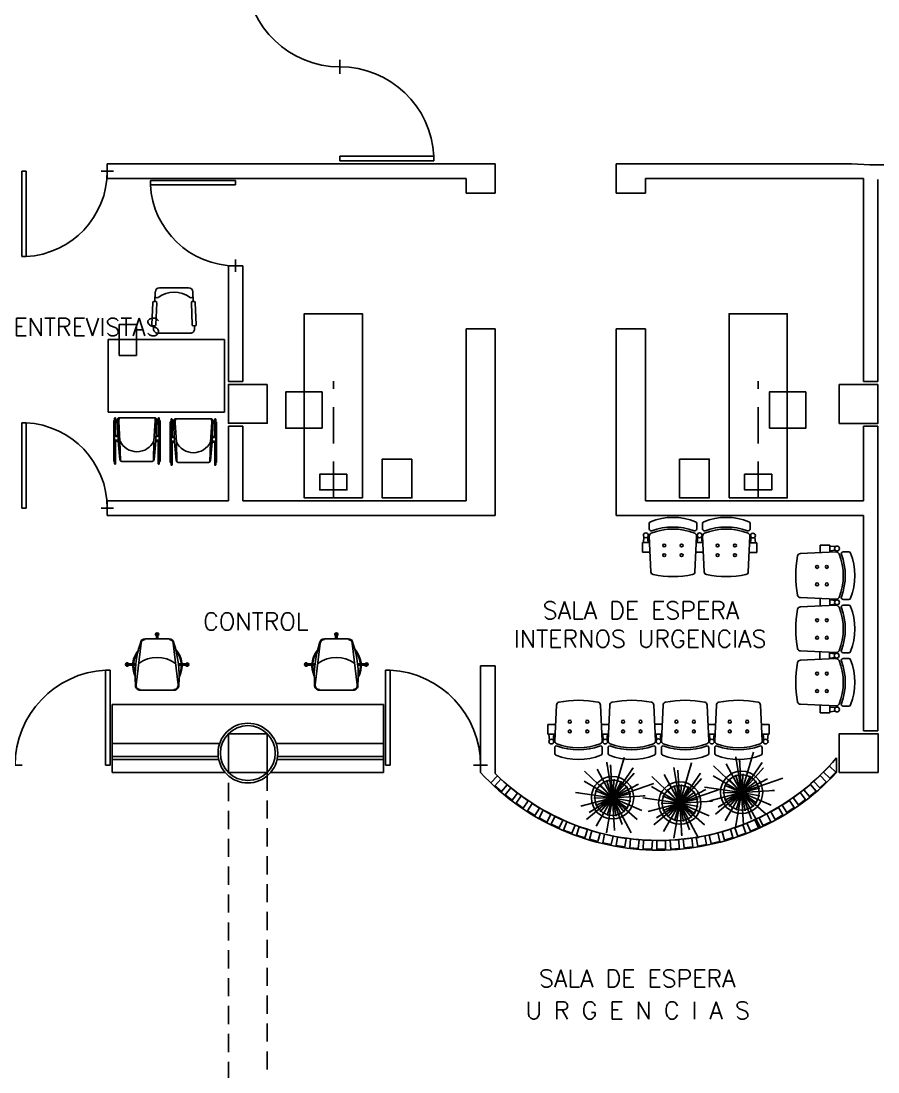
# Model space of a CAD drawing. Extents: x -358 to -207, y -206 to -105.
# Drawn here: x -237.95 to -229.11, y -155.32 to -144.48 of the extents above; entities that cross this region are included whole.
import ezdxf
from ezdxf.enums import TextEntityAlignment as Align

# ---------------------------------------------------------------- set-up
doc = ezdxf.new("R2010")
doc.units = 0
doc.header["$LTSCALE"] = 1.5
doc.header["$MEASUREMENT"] = 0
doc.linetypes.add('HIDDEN', pattern=[0.375, 0.25, -0.125])
doc.linetypes.add('HIDDEN2', pattern=[0.1875, 0.125, -0.0625])
doc.layers.get('0').update_dxf_attribs({"linetype": 'CONTINUOUS'})
for name, color, linetype in [('8CMOB01', 8, 'CONTINUOUS'), ('9CCOLUMNA', 5, 'CONTINUOUS'), ('AMBI', 8, 'CONTINUOUS'), ('AREAS', 253, 'CONTINUOUS'), ('CCPTAS', 6, 'CONTINUOUS'), ('ESTRUCTURA', 5, 'CONTINUOUS'), ('MUEBLE', 8, 'CONTINUOUS'), ('MUROS', 3, 'CONTINUOUS'), ('PROY', 7, 'HIDDEN2'), ('PROYECCION', 4, 'HIDDEN'), ('RCMURO01', 3, 'CONTINUOUS'), ('TEXTO', 2, 'CONTINUOUS'), ('ZCTEXT01', 2, 'CONTINUOUS')]:
    doc.layers.add(name, color=color, linetype=linetype)
doc.styles.add('REG-80', font='ROMANS.shx', dxfattribs={"height": 0.27})

# ---------------------------------------------------------------- blocks, each defined once
blk = doc.blocks.new('PTA-2A')
for p, q in [((-0.5, 0), (-0.5, 0.5)), ((-0.475, 0.5), (-0.5, 0.5)), ((-0.475, 0), (-0.475, 0.5)), ((-0.475, 0), (-0.5, 0)), ((0.0367, 0), (-0.0367, 0)), ((-0.0367, 0), (0.0367, 0)), ((0.475, 0), (0.475, -0.5)), ((0.475, 0), (0.5, 0)), ((0.5, 0), (0.5, -0.5)), ((0.475, -0.5), (0.5, -0.5))]:
    blk.add_line(p, q)
for centre, start, end in [((-0.5012, -0.0005), 0.0552, 87.0072), ((0.5012, 0.0005), 180.0552, 267.0072)]:
    blk.add_arc(centre, 0.5012, start, end)
blk = doc.blocks.new('PTA-D')
for p, q in [((0.95, 0), (0.95, 1)), ((0.95, 1), (1, 1)), ((1, 0), (1, 1)), ((-0.073, 0), (0.073, 0)), ((0.95, 0), (1, 0))]:
    blk.add_line(p, q)
blk.add_arc((1.002, -0.001), 1.002, 92.9928, 179.9448)
blk = doc.blocks.new('MODULO3')
at = {"layer": 'MUEBLE'}
for points in [[(0.6, 0), (0, 0), (0, -1.9), (0.6, -1.9)], [(0.44, -0.244), (0.16, -0.244), (0.16, -0.082), (0.44, -0.082)], [(0.184, -0.719), (-0.191, -0.719), (-0.191, -1.094), (0.184, -1.094)]]:
    blk.add_lwpolyline(points, close=True, dxfattribs=at)
blk.add_lwpolyline([(1.11, -0.4), (0.804, -0.4), (0.804, 0), (1.11, 0), (1.11, -0.4)], dxfattribs=at)
at = {"layer": 'PROYECCION'}
blk.add_line((0.3, 0), (0.3, -1.205), dxfattribs=at)
blk = doc.blocks.new('PLANTA')
at = {"color": 2}
for p, q in [((-0.0175, 0.1912), (-0.0156, 0.1705)), ((0.0491, 0.1796), (0.0456, 0.167)), ((-0.1704, 0.1274), (-0.156, 0.1167)), ((-0.0938, 0.1609), (-0.0872, 0.1496)), ((-0.0351, 0.1529), (-0.0314, 0.1368)), ((0.1155, 0.1647), (0.1015, 0.1448)), ((0.1394, 0.1235), (0.1296, 0.1148)), ((0.1469, 0.0685), (0.132, 0.0616)), ((0.216, 0.0653), (0.1954, 0.059)), ((-0.2182, 0.0063), (-0.2054, 0.0059)), ((-0.18, 0.0475), (-0.1674, 0.0442)), ((-0.1772, -0.0529), (-0.1616, -0.0482)), ((0.1859, -0.0113), (0.1728, -0.0105)), ((-0.1655, -0.1186), (-0.1495, -0.1071)), ((-0.1394, -0.1235), (-0.1296, -0.1148)), ((0.1698, -0.0665), (0.1549, -0.0607)), ((-0.0113, -0.1859), (-0.0105, -0.1728)), ((0.0495, -0.1593), (0.0448, -0.1442)), ((0.1235, -0.1394), (0.1148, -0.1296)), ((-0.1133, -0.2078), (-0.1048, -0.1922)), ((-0.0378, -0.203), (-0.0354, -0.1904)), ((0.1091, -0.2226), (0.1007, -0.2055))]:
    blk.add_line(p, q, dxfattribs=at)
at = {"color": 8}
for q in [(-0.0175, 0.1912), (0.0491, 0.1796), (-0.1704, 0.1274), (-0.0938, 0.1609), (-0.0351, 0.1529), (0.1155, 0.1647), (0.1394, 0.1235), (-0.0737, 0.0764), (-0.0363, 0.0998), (0.0075, 0.1059), (0.0499, 0.0937), (0.1469, 0.0685), (0.216, 0.0653), (-0.2182, 0.0063), (-0.18, 0.0475), (-0.1772, -0.0529), (-0.1655, -0.1186), (-0.1394, -0.1235), (-0.1133, -0.2078), (-0.1061, -0.0037), (-0.0984, 0.0398), (-0.0955, -0.0465), (-0.0683, -0.0813), (-0.0378, -0.203), (-0.0293, -0.1021), (0.0886, 0.0586), (0.1058, 0.0096), (0.1091, -0.2226), (0.1698, -0.0665), (0.0147, -0.1052), (0.0562, -0.0901), (0.088, -0.0594), (0.1046, -0.0185), (0.1235, -0.1394), (0.1859, -0.0113), (0.0495, -0.1593), (-0.0113, -0.1859)]:
    blk.add_line((0, 0), q, dxfattribs=at)
at = {"color": 7}
blk.add_circle((0, 0), 0.12, dxfattribs=at)
at = {"color": 8}
blk.add_circle((0, 0), 0.1, dxfattribs=at)
blk = doc.blocks.new('S4-PROTO')
for p, q in [((-2.264, 0.159), (-2.27, 0.1)), ((-2.226, 0.159), (-2.22, 0.1)), ((-1.709, 0.159), (-1.715, 0.1)), ((-1.671, 0.159), (-1.665, 0.1)), ((-1.159, 0.155), (-1.165, 0.097)), ((-1.121, 0.155), (-1.115, 0.097)), ((-0.609, 0.159), (-0.615, 0.1)), ((-0.571, 0.159), (-0.565, 0.1)), ((-0.054, 0.159), (-0.06, 0.1)), ((-0.016, 0.159), (-0.01, 0.1)), ((-2.28, 0.1), (-2.206, 0.1)), ((-2.28, 0.1), (-2.28, 0)), ((-2.28, 0), (-2.201, 0)), ((-1.729, 0), (-1.651, 0)), ((-1.724, 0.1), (-1.656, 0.1)), ((-1.174, 0.097), (-1.106, 0.097)), ((-0.629, 0), (-0.551, 0)), ((-0.624, 0.1), (-0.556, 0.1)), ((0, 0), (-0.079, 0)), ((0, 0.1), (-0.074, 0.1)), ((0, 0.1), (0, 0)), ((-1.179, -0.003), (-1.101, -0.003))]:
    blk.add_line(p, q)
for points in [[(-1.72, 0.272), (-1.72, 0.239, -0.522832), (-1.747, 0.221, 0.18), (-2.183, 0.221, -0.522832), (-2.21, 0.239), (-2.21, 0.297, -0.306573), (-2.197, 0.315, -0.192782), (-1.733, 0.315, -0.306573), (-1.72, 0.297), (-1.72, 0.254)], [(-1.17, 0.272), (-1.17, 0.239, -0.522832), (-1.197, 0.221, 0.18), (-1.633, 0.221, -0.522832), (-1.66, 0.239), (-1.66, 0.297, -0.306573), (-1.647, 0.315, -0.192782), (-1.183, 0.315, -0.306573), (-1.17, 0.297), (-1.17, 0.254)], [(-0.62, 0.272), (-0.62, 0.239, -0.522832), (-0.647, 0.221, 0.18), (-1.083, 0.221, -0.522832), (-1.11, 0.239), (-1.11, 0.297, -0.306573), (-1.097, 0.315, -0.192782), (-0.633, 0.315, -0.306573), (-0.62, 0.297), (-0.62, 0.254)], [(-0.07, 0.272), (-0.07, 0.239, -0.522832), (-0.097, 0.221, 0.18), (-0.533, 0.221, -0.522832), (-0.56, 0.239), (-0.56, 0.297, -0.306573), (-0.547, 0.315, -0.192782), (-0.083, 0.315, -0.306573), (-0.07, 0.297), (-0.07, 0.254)]]:
    blk.add_lwpolyline(points, format="xyb")
for points in [[(-2.192, -0.202, 0.346546), (-2.168, -0.231, 0.095695), (-1.762, -0.231, 0.346546), (-1.738, -0.202), (-1.721, 0.167, 0.318973), (-1.74, 0.197, 0.193005), (-2.19, 0.197, 0.318973), (-2.209, 0.167)], [(-1.642, -0.202, 0.346546), (-1.618, -0.231, 0.095695), (-1.212, -0.231, 0.346546), (-1.188, -0.202), (-1.171, 0.167, 0.318973), (-1.19, 0.197, 0.193005), (-1.64, 0.197, 0.318973), (-1.659, 0.167)], [(-1.092, -0.202, 0.346546), (-1.068, -0.231, 0.095695), (-0.662, -0.231, 0.346546), (-0.638, -0.202), (-0.621, 0.167, 0.318973), (-0.64, 0.197, 0.193005), (-1.09, 0.197, 0.318973), (-1.109, 0.167)], [(-0.542, -0.202, 0.346546), (-0.518, -0.231, 0.095695), (-0.112, -0.231, 0.346546), (-0.088, -0.202), (-0.071, 0.167, 0.318973), (-0.09, 0.197, 0.193005), (-0.54, 0.197, 0.318973), (-0.559, 0.167)]]:
    blk.add_lwpolyline(points, format="xyb", close=True)
for centre, radius in [((-2.245, 0.175), 0.025), ((-1.69, 0.175), 0.025), ((-1.14, 0.172), 0.025), ((-0.59, 0.175), 0.025), ((-0.035, 0.175), 0.025), ((-2.055, 0.07), 0.015), ((-1.875, 0.07), 0.015), ((-1.505, 0.07), 0.015), ((-1.325, 0.07), 0.015), ((-0.955, 0.07), 0.015), ((-0.775, 0.07), 0.015), ((-0.405, 0.07), 0.015), ((-0.225, 0.07), 0.015), ((-2.055, -0.03), 0.015), ((-1.875, -0.03), 0.015), ((-1.505, -0.03), 0.015), ((-1.325, -0.03), 0.015), ((-0.955, -0.03), 0.015), ((-0.775, -0.03), 0.015), ((-0.405, -0.03), 0.015), ((-0.225, -0.03), 0.015)]:
    blk.add_circle(centre, radius)
blk = doc.blocks.new('S3-PROTO')
for p, q in [((-0.865, 0.35), (-0.791, 0.35)), ((-0.865, 0.35), (-0.865, 0.25)), ((-0.849, 0.409), (-0.855, 0.35)), ((-0.811, 0.409), (-0.805, 0.35)), ((-0.309, 0.35), (-0.241, 0.35)), ((-0.294, 0.409), (-0.3, 0.35)), ((-0.256, 0.409), (-0.25, 0.35)), ((0.241, 0.347), (0.309, 0.347)), ((0.256, 0.405), (0.25, 0.347)), ((0.294, 0.405), (0.3, 0.347)), ((0.865, 0.35), (0.791, 0.35)), ((0.811, 0.409), (0.805, 0.35)), ((0.849, 0.409), (0.855, 0.35)), ((0.865, 0.35), (0.865, 0.25)), ((-0.865, 0.25), (-0.786, 0.25)), ((-0.314, 0.25), (-0.236, 0.25)), ((0.236, 0.247), (0.314, 0.247)), ((0.865, 0.25), (0.786, 0.25))]:
    blk.add_line(p, q)
for points in [[(-0.305, 0.522), (-0.305, 0.489, -0.522832), (-0.332, 0.471, 0.18), (-0.768, 0.471, -0.522832), (-0.795, 0.489), (-0.795, 0.547, -0.306573), (-0.782, 0.565, -0.192782), (-0.318, 0.565, -0.306573), (-0.305, 0.547), (-0.305, 0.504)], [(0.245, 0.522), (0.245, 0.489, -0.522832), (0.218, 0.471, 0.18), (-0.218, 0.471, -0.522832), (-0.245, 0.489), (-0.245, 0.547, -0.306573), (-0.232, 0.565, -0.192782), (0.232, 0.565, -0.306573), (0.245, 0.547), (0.245, 0.504)], [(0.795, 0.522), (0.795, 0.489, -0.522832), (0.768, 0.471, 0.18), (0.332, 0.471, -0.522832), (0.305, 0.489), (0.305, 0.547, -0.306573), (0.318, 0.565, -0.192782), (0.782, 0.565, -0.306573), (0.795, 0.547), (0.795, 0.504)]]:
    blk.add_lwpolyline(points, format="xyb")
for points in [[(-0.777, 0.048, 0.346546), (-0.753, 0.019, 0.095695), (-0.347, 0.019, 0.346546), (-0.323, 0.048), (-0.306, 0.417, 0.318973), (-0.325, 0.447, 0.193005), (-0.775, 0.447, 0.318973), (-0.794, 0.417)], [(-0.227, 0.048, 0.346546), (-0.203, 0.019, 0.095695), (0.203, 0.019, 0.346546), (0.227, 0.048), (0.244, 0.417, 0.318973), (0.225, 0.447, 0.193005), (-0.225, 0.447, 0.318973), (-0.244, 0.417)], [(0.323, 0.048, 0.346546), (0.347, 0.019, 0.095695), (0.753, 0.019, 0.346546), (0.777, 0.048), (0.794, 0.417, 0.318973), (0.775, 0.447, 0.193005), (0.325, 0.447, 0.318973), (0.306, 0.417)]]:
    blk.add_lwpolyline(points, format="xyb", close=True)
for centre, radius in [((-0.83, 0.425), 0.025), ((-0.275, 0.425), 0.025), ((0.275, 0.422), 0.025), ((0.83, 0.425), 0.025), ((-0.64, 0.32), 0.015), ((-0.46, 0.32), 0.015), ((-0.09, 0.32), 0.015), ((0.09, 0.32), 0.015), ((0.46, 0.32), 0.015), ((0.64, 0.32), 0.015), ((-0.64, 0.22), 0.015), ((-0.46, 0.22), 0.015), ((-0.09, 0.22), 0.015), ((0.09, 0.22), 0.015), ((0.46, 0.22), 0.015), ((0.64, 0.22), 0.015)]:
    blk.add_circle(centre, radius)

msp = doc.modelspace()

# ---------------------------------------------------------------- linework, layer by layer
at = {"layer": '8CMOB01', "color": 8}
for p, q in [((-236.522, -147.233), (-236.221, -147.233)), ((-236.565, -147.273), (-236.569, -147.375)), ((-236.178, -147.273), (-236.174, -147.375)), ((-236.59, -147.384), (-236.6, -147.614)), ((-236.579, -147.374), (-236.559, -147.375)), ((-236.55, -147.386), (-236.56, -147.615)), ((-236.193, -147.386), (-236.183, -147.615)), ((-236.164, -147.374), (-236.184, -147.375)), ((-236.153, -147.384), (-236.143, -147.614)), ((-236.939, -147.61), (-236.759, -147.61)), ((-236.939, -147.93), (-236.939, -147.61)), ((-236.759, -147.61), (-236.759, -147.93)), ((-236.591, -147.624), (-236.571, -147.625)), ((-236.581, -147.625), (-236.582, -147.656)), ((-236.152, -147.624), (-236.172, -147.625)), ((-236.162, -147.625), (-236.161, -147.656)), ((-235.851, -147.765), (-237.051, -147.765)), ((-237.051, -147.765), (-237.051, -148.515)), ((-236.54, -147.7), (-236.203, -147.7)), ((-235.851, -148.515), (-235.851, -147.765)), ((-236.759, -147.93), (-236.939, -147.93)), ((-237.051, -148.515), (-235.851, -148.515)), ((-236.994, -148.602), (-236.984, -148.602)), ((-236.994, -148.602), (-236.984, -148.602)), ((-236.994, -148.602), (-236.984, -148.602)), ((-236.994, -148.602), (-236.984, -148.602)), ((-236.994, -148.602), (-236.984, -148.602)), ((-236.994, -148.602), (-236.994, -149.022)), ((-236.994, -149.022), (-236.994, -148.602)), ((-236.984, -148.584), (-236.984, -148.577)), ((-236.984, -148.602), (-236.984, -148.583)), ((-236.984, -148.584), (-236.984, -148.583)), ((-236.984, -148.745), (-236.984, -148.584)), ((-236.984, -148.602), (-236.984, -148.632)), ((-236.974, -148.584), (-236.974, -148.577)), ((-236.974, -148.583), (-236.974, -148.745)), ((-236.974, -148.745), (-236.974, -148.583)), ((-236.974, -148.584), (-236.974, -148.583)), ((-236.949, -148.802), (-236.957, -148.594)), ((-236.94, -148.602), (-236.94, -148.592)), ((-236.94, -148.602), (-236.94, -148.612)), ((-236.94, -148.612), (-236.929, -148.812)), ((-236.929, -148.572), (-236.937, -148.572)), ((-236.929, -148.572), (-236.911, -148.572)), ((-236.92, -148.572), (-236.585, -148.572)), ((-236.911, -148.572), (-236.911, -148.573)), ((-236.579, -148.572), (-236.59, -148.572)), ((-236.579, -148.572), (-236.571, -148.572)), ((-236.565, -148.605), (-236.579, -148.812)), ((-236.565, -148.605), (-236.565, -148.592)), ((-236.559, -148.812), (-236.551, -148.594)), ((-236.534, -148.584), (-236.534, -148.577)), ((-236.534, -148.745), (-236.534, -148.584)), ((-236.524, -148.584), (-236.524, -148.577)), ((-236.524, -148.745), (-236.524, -148.584)), ((-236.524, -148.602), (-236.514, -148.602)), ((-236.514, -149.022), (-236.514, -148.602)), ((-236.412, -148.613), (-236.402, -148.613)), ((-236.412, -148.613), (-236.402, -148.613)), ((-236.412, -148.613), (-236.402, -148.613)), ((-236.412, -148.613), (-236.402, -148.613)), ((-236.412, -148.613), (-236.402, -148.613)), ((-236.412, -148.613), (-236.412, -149.033)), ((-236.412, -149.033), (-236.412, -148.613)), ((-236.402, -148.595), (-236.402, -148.588)), ((-236.402, -148.613), (-236.402, -148.594)), ((-236.402, -148.595), (-236.402, -148.594)), ((-236.402, -148.756), (-236.402, -148.595)), ((-236.402, -148.613), (-236.402, -148.643)), ((-236.392, -148.595), (-236.392, -148.588)), ((-236.392, -148.594), (-236.392, -148.756)), ((-236.392, -148.756), (-236.392, -148.594)), ((-236.392, -148.595), (-236.392, -148.594)), ((-236.368, -148.813), (-236.376, -148.605)), ((-236.359, -148.613), (-236.359, -148.603)), ((-236.359, -148.613), (-236.359, -148.623)), ((-236.359, -148.623), (-236.347, -148.823)), ((-236.347, -148.583), (-236.356, -148.583)), ((-236.347, -148.583), (-236.33, -148.583)), ((-236.339, -148.583), (-236.003, -148.583)), ((-236.33, -148.583), (-236.33, -148.584)), ((-235.997, -148.583), (-236.008, -148.583)), ((-235.997, -148.583), (-235.989, -148.583)), ((-235.983, -148.616), (-235.997, -148.823)), ((-235.983, -148.616), (-235.983, -148.603)), ((-235.977, -148.823), (-235.969, -148.605)), ((-235.952, -148.595), (-235.952, -148.588)), ((-235.952, -148.756), (-235.952, -148.595)), ((-235.942, -148.595), (-235.942, -148.588)), ((-235.942, -148.756), (-235.942, -148.595)), ((-235.942, -148.613), (-235.932, -148.613)), ((-235.932, -149.033), (-235.932, -148.613)), ((-236.984, -148.822), (-236.984, -148.745)), ((-236.974, -148.765), (-236.974, -148.765)), ((-236.951, -148.755), (-236.964, -148.755)), ((-236.951, -148.765), (-236.964, -148.765)), ((-236.557, -148.755), (-236.544, -148.755)), ((-236.557, -148.765), (-236.544, -148.765)), ((-236.524, -148.825), (-236.524, -148.728)), ((-236.524, -148.802), (-236.524, -148.765)), ((-236.402, -148.833), (-236.402, -148.756)), ((-236.392, -148.776), (-236.392, -148.776)), ((-236.369, -148.766), (-236.382, -148.766)), ((-236.369, -148.776), (-236.382, -148.776)), ((-235.976, -148.776), (-235.962, -148.776)), ((-235.975, -148.766), (-235.962, -148.766)), ((-235.942, -148.836), (-235.942, -148.739)), ((-235.942, -148.813), (-235.942, -148.776)), ((-236.984, -148.822), (-236.984, -149.04)), ((-236.974, -149.04), (-236.974, -148.822)), ((-236.974, -148.822), (-236.974, -149.04)), ((-236.949, -148.802), (-236.964, -148.802)), ((-236.964, -148.812), (-236.949, -148.812)), ((-236.964, -148.812), (-236.949, -148.812)), ((-236.949, -148.802), (-236.949, -148.812)), ((-236.93, -149.003), (-236.949, -148.812)), ((-236.929, -148.812), (-236.929, -148.812)), ((-236.924, -149.017), (-236.929, -148.812)), ((-236.579, -148.812), (-236.584, -149.017)), ((-236.578, -149.003), (-236.559, -148.812)), ((-236.544, -148.802), (-236.559, -148.802)), ((-236.559, -148.812), (-236.544, -148.812)), ((-236.544, -148.812), (-236.559, -148.812)), ((-236.534, -148.822), (-236.534, -148.839)), ((-236.534, -149.022), (-236.534, -148.822)), ((-236.534, -148.839), (-236.534, -149.022)), ((-236.524, -148.812), (-236.524, -148.802)), ((-236.524, -148.802), (-236.524, -148.825)), ((-236.524, -148.812), (-236.524, -148.833)), ((-236.524, -149.039), (-236.524, -148.822)), ((-236.524, -148.833), (-236.524, -149.047)), ((-236.402, -148.833), (-236.402, -149.051)), ((-236.392, -149.051), (-236.392, -148.833)), ((-236.392, -148.833), (-236.392, -149.051)), ((-236.368, -148.813), (-236.382, -148.813)), ((-236.382, -148.823), (-236.367, -148.823)), ((-236.382, -148.823), (-236.367, -148.823)), ((-236.368, -148.813), (-236.367, -148.823)), ((-236.348, -149.014), (-236.367, -148.823)), ((-236.347, -148.823), (-236.347, -148.823)), ((-236.342, -149.027), (-236.347, -148.823)), ((-235.997, -148.823), (-236.003, -149.027)), ((-235.996, -149.014), (-235.977, -148.823)), ((-235.962, -148.813), (-235.977, -148.813)), ((-235.977, -148.823), (-235.962, -148.823)), ((-235.962, -148.823), (-235.977, -148.823)), ((-235.952, -148.833), (-235.952, -148.85)), ((-235.952, -149.033), (-235.952, -148.833)), ((-235.952, -148.85), (-235.952, -149.033)), ((-235.942, -148.823), (-235.942, -148.813)), ((-235.942, -148.813), (-235.942, -148.836)), ((-235.942, -148.823), (-235.942, -148.844)), ((-235.942, -149.05), (-235.942, -148.833)), ((-235.942, -148.844), (-235.942, -149.058)), ((-236.984, -149.022), (-236.984, -148.992)), ((-236.994, -149.022), (-236.984, -149.022)), ((-236.994, -149.022), (-236.984, -149.022)), ((-236.994, -149.022), (-236.984, -149.022)), ((-236.994, -149.022), (-236.984, -149.022)), ((-236.994, -149.022), (-236.984, -149.022)), ((-236.984, -149.022), (-236.984, -149.04)), ((-236.984, -149.039), (-236.984, -149.04)), ((-236.984, -149.039), (-236.984, -149.047)), ((-236.974, -149.04), (-236.974, -149.037)), ((-236.974, -149.04), (-236.974, -149.043)), ((-236.974, -149.043), (-236.974, -149.047)), ((-236.93, -149.003), (-236.93, -149.003)), ((-236.91, -149.022), (-236.598, -149.022)), ((-236.534, -149.022), (-236.534, -149.039)), ((-236.534, -149.039), (-236.534, -149.047)), ((-236.524, -149.022), (-236.514, -149.022)), ((-236.524, -149.039), (-236.524, -149.047)), ((-236.412, -149.033), (-236.402, -149.033)), ((-236.412, -149.033), (-236.402, -149.033)), ((-236.412, -149.033), (-236.402, -149.033)), ((-236.412, -149.033), (-236.402, -149.033)), ((-236.412, -149.033), (-236.402, -149.033)), ((-236.402, -149.033), (-236.402, -149.003)), ((-236.402, -149.033), (-236.402, -149.051)), ((-236.402, -149.05), (-236.402, -149.051)), ((-236.402, -149.05), (-236.402, -149.058)), ((-236.392, -149.051), (-236.392, -149.048)), ((-236.392, -149.051), (-236.392, -149.054)), ((-236.392, -149.054), (-236.392, -149.058)), ((-236.348, -149.014), (-236.348, -149.014)), ((-236.328, -149.033), (-236.016, -149.033)), ((-235.952, -149.033), (-235.952, -149.05)), ((-235.952, -149.05), (-235.952, -149.058)), ((-235.942, -149.033), (-235.932, -149.033)), ((-235.942, -149.05), (-235.942, -149.058)), ((-237.01, -151.53), (-234.21, -151.53)), ((-237.01, -151.93), (-237.01, -151.53)), ((-234.21, -151.93), (-234.21, -151.53))]:
    msp.add_line(p, q, dxfattribs=at)
at = {"layer": '8CMOB01'}
for p, q in [((-231.541, -149.859), (-231.467, -149.859)), ((-231.541, -149.859), (-231.541, -149.959)), ((-231.525, -149.8), (-231.531, -149.859)), ((-231.487, -149.8), (-231.481, -149.859)), ((-230.985, -149.859), (-230.917, -149.859)), ((-230.97, -149.8), (-230.976, -149.859)), ((-230.932, -149.8), (-230.926, -149.859)), ((-230.435, -149.862), (-230.362, -149.862)), ((-230.42, -149.804), (-230.426, -149.862)), ((-230.382, -149.804), (-230.376, -149.862)), ((-231.541, -149.959), (-231.462, -149.959)), ((-230.989, -149.959), (-230.912, -149.959)), ((-230.439, -149.962), (-230.362, -149.962)), ((-236.554, -150.851), (-236.554, -150.807)), ((-236.538, -150.807), (-236.554, -150.807)), ((-236.538, -150.851), (-236.538, -150.807)), ((-234.706, -150.851), (-234.706, -150.807)), ((-234.69, -150.807), (-234.706, -150.807)), ((-234.69, -150.851), (-234.69, -150.807)), ((-236.711, -150.896), (-236.762, -151.326)), ((-236.423, -150.851), (-236.669, -150.851)), ((-236.381, -150.896), (-236.33, -151.326)), ((-234.863, -150.896), (-234.915, -151.326)), ((-234.576, -150.851), (-234.821, -150.851)), ((-234.533, -150.896), (-234.482, -151.326)), ((-236.796, -151.108), (-236.856, -151.108)), ((-236.856, -151.108), (-236.856, -151.124)), ((-236.797, -151.124), (-236.856, -151.124)), ((-236.767, -151.124), (-236.789, -151.124)), ((-236.765, -151.108), (-236.788, -151.108)), ((-236.327, -151.108), (-236.298, -151.108)), ((-236.325, -151.124), (-236.297, -151.124)), ((-236.29, -151.108), (-236.236, -151.108)), ((-236.289, -151.124), (-236.236, -151.124)), ((-236.236, -151.124), (-236.236, -151.108)), ((-234.948, -151.108), (-235.008, -151.108)), ((-235.008, -151.108), (-235.008, -151.124)), ((-234.949, -151.124), (-235.008, -151.124)), ((-234.919, -151.124), (-234.941, -151.124)), ((-234.917, -151.108), (-234.94, -151.108)), ((-234.479, -151.108), (-234.45, -151.108)), ((-234.477, -151.124), (-234.449, -151.124)), ((-234.442, -151.108), (-234.389, -151.108)), ((-234.441, -151.124), (-234.389, -151.124)), ((-234.389, -151.124), (-234.389, -151.108)), ((-236.72, -151.381), (-236.372, -151.381)), ((-234.872, -151.381), (-234.524, -151.381))]:
    msp.add_line(p, q, dxfattribs=at)
at = {"layer": '8CMOB01', "ltscale": 0.06}
msp.add_line((-230.362, -149.962), (-230.362, -149.862), dxfattribs=at)
at = {"layer": '8CMOB01'}
for points in [[(-230.981, -149.687), (-230.981, -149.72, -0.522832), (-231.008, -149.738, 0.18), (-231.444, -149.738, -0.522832), (-231.471, -149.72), (-231.471, -149.662, -0.306573), (-231.458, -149.644, -0.192782), (-230.993, -149.644, -0.306573), (-230.981, -149.662), (-230.981, -149.705)], [(-230.431, -149.687), (-230.431, -149.72, -0.522832), (-230.458, -149.738, 0.18), (-230.894, -149.738, -0.522832), (-230.921, -149.72), (-230.921, -149.662, -0.306573), (-230.908, -149.644, -0.192782), (-230.443, -149.644, -0.306573), (-230.431, -149.662), (-230.431, -149.705)]]:
    msp.add_lwpolyline(points, format="xyb", dxfattribs=at)
for points in [[(-231.453, -150.162, 0.346546), (-231.429, -150.19, 0.095695), (-231.023, -150.19, 0.346546), (-230.999, -150.162), (-230.982, -149.792, 0.318973), (-231.001, -149.763, 0.193005), (-231.451, -149.763, 0.318973), (-231.47, -149.792)], [(-230.903, -150.162, 0.346546), (-230.879, -150.19, 0.095695), (-230.473, -150.19, 0.346546), (-230.449, -150.162), (-230.432, -149.792, 0.318973), (-230.451, -149.763, 0.193005), (-230.901, -149.763, 0.318973), (-230.92, -149.792)]]:
    msp.add_lwpolyline(points, format="xyb", close=True, dxfattribs=at)
at = {"layer": '8CMOB01', "color": 8}
for centre in [(-236.979, -148.577), (-236.529, -148.577), (-236.397, -148.588), (-235.947, -148.588), (-236.979, -149.047), (-236.529, -149.047), (-236.397, -149.058), (-235.947, -149.058)]:
    msp.add_circle(centre, 0.005, dxfattribs=at)
at = {"layer": '8CMOB01'}
for centre, radius in [((-231.506, -149.784), 0.025), ((-230.951, -149.784), 0.025), ((-230.401, -149.787), 0.025), ((-231.315, -149.889), 0.015), ((-231.315, -149.989), 0.015), ((-231.136, -149.889), 0.015), ((-231.136, -149.989), 0.015), ((-230.765, -149.889), 0.015), ((-230.765, -149.989), 0.015), ((-230.586, -149.889), 0.015), ((-230.586, -149.989), 0.015)]:
    msp.add_circle(centre, radius, dxfattribs=at)
at = {"layer": '8CMOB01', "color": 8}
for centre, radius, start, end in [((-236.522, -147.275), 0.0425, 90, 177.3974), ((-236.221, -147.275), 0.0425, 2.6026, 90), ((-236.547, -147.316), 0.02, 174.1265, 299.8903), ((-236.371, -147.55), 0.272, 52.7818, 127.325), ((-236.196, -147.316), 0.02, 240.1097, 5.8735), ((-236.58, -147.384), 0.01, 87.3974, 177.3974), ((-236.56, -147.385), 0.01, 357.3974, 87.3974), ((-236.183, -147.385), 0.01, 92.6026, 182.6026), ((-236.163, -147.384), 0.01, 2.6026, 92.6026), ((-236.59, -147.614), 0.01, 177.3974, 267.3974), ((-236.54, -147.658), 0.0425, 177.3974, 270), ((-236.57, -147.615), 0.01, 267.3974, 357.3974), ((-236.203, -147.658), 0.0425, 270, 2.6026), ((-236.173, -147.615), 0.01, 182.6026, 272.6026), ((-236.153, -147.614), 0.01, 272.6026, 2.6026), ((-236.937, -148.592), 0.02, 90, 184.7636), ((-236.92, -148.592), 0.02, 90, 180), ((-236.585, -148.592), 0.02, 0, 90), ((-236.571, -148.592), 0.02, 355.2364, 90), ((-236.356, -148.603), 0.02, 90, 184.7636), ((-236.339, -148.603), 0.02, 90, 180), ((-236.003, -148.603), 0.02, 0, 90), ((-235.989, -148.603), 0.02, 355.2364, 90), ((-236.964, -148.745), 0.02, 180, 270), ((-236.964, -148.745), 0.01, 180, 270), ((-236.544, -148.745), 0.02, 270, 0), ((-236.544, -148.745), 0.01, 270, 0), ((-236.382, -148.756), 0.02, 180, 270), ((-236.382, -148.756), 0.01, 180, 270), ((-235.962, -148.756), 0.02, 270, 0), ((-235.962, -148.756), 0.01, 270, 0), ((-236.964, -148.822), 0.02, 90, 180), ((-236.964, -148.822), 0.01, 90, 180), ((-236.964, -148.822), 0.01, 90, 180), ((-236.754, -148.728), 0.194, 205.6954, 334.3046), ((-236.544, -148.822), 0.02, 0, 90), ((-236.544, -148.822), 0.01, 360, 90), ((-236.382, -148.833), 0.02, 90, 180), ((-236.382, -148.833), 0.01, 90, 180), ((-236.382, -148.833), 0.01, 90, 180), ((-236.172, -148.739), 0.194, 205.6954, 334.3046), ((-235.962, -148.833), 0.02, 0, 90), ((-235.962, -148.833), 0.01, 360, 90), ((-236.91, -149.002), 0.02, 182.7263, 270), ((-236.598, -149.002), 0.02, 270, 357.2737), ((-236.328, -149.013), 0.02, 182.7263, 270), ((-236.016, -149.013), 0.02, 270, 357.2737)]:
    msp.add_arc(centre, radius, start, end, dxfattribs=at)
at = {"layer": '8CMOB01'}
for centre, radius, start, end in [((-236.546, -150.807), 0.017, 297.5866, 239.2166), ((-234.698, -150.807), 0.017, 297.5866, 239.2166), ((-235.681, -151.237), 1.092, 161.7814, 184.6561), ((-236.669, -150.901), 0.05, 90, 173.2188), ((-236.669, -150.901), 0.0431, 90, 173.2188), ((-236.423, -150.901), 0.05, 6.7812, 90), ((-236.423, -150.901), 0.0431, 6.7812, 90), ((-237.411, -151.237), 1.092, 355.3439, 18.2186), ((-233.833, -151.237), 1.092, 161.7814, 184.6561), ((-234.821, -150.901), 0.05, 90, 173.2188), ((-234.821, -150.901), 0.0431, 90, 173.2188), ((-234.576, -150.901), 0.05, 6.7812, 90), ((-234.576, -150.901), 0.0431, 6.7812, 90), ((-235.563, -151.237), 1.092, 355.3439, 18.2186), ((-236.543, -151.129), 0.254, 140.5502, 205.2273), ((-236.543, -151.129), 0.246, 145.013, 200.7646), ((-236.546, -151.373), 0.329, 54.682, 125.318), ((-236.543, -151.129), 0.254, 331.6731, 42.45), ((-236.543, -151.129), 0.246, 335.6246, 38.4986), ((-234.695, -151.129), 0.254, 140.5502, 205.2273), ((-234.695, -151.129), 0.246, 145.013, 200.7646), ((-234.698, -151.373), 0.329, 54.682, 125.318), ((-234.695, -151.129), 0.254, 331.6731, 42.45), ((-234.695, -151.129), 0.246, 335.6246, 38.4986), ((-236.856, -151.116), 0.017, 27.5866, 329.2166), ((-236.236, -151.117), 0.017, 207.5866, 149.2166), ((-235.008, -151.116), 0.017, 27.5866, 329.2166), ((-234.388, -151.117), 0.017, 207.5866, 149.2166), ((-236.72, -151.331), 0.05, 173.2188, 270), ((-236.72, -151.331), 0.0431, 173.2188, 270), ((-236.372, -151.331), 0.05, 270, 6.7812), ((-236.372, -151.331), 0.0431, 270, 6.7812), ((-234.872, -151.331), 0.05, 173.2188, 270), ((-234.872, -151.331), 0.0431, 173.2188, 270), ((-234.524, -151.331), 0.05, 270, 6.7812), ((-234.524, -151.331), 0.0431, 270, 6.7812)]:
    msp.add_arc(centre, radius, start, end, dxfattribs=at)
at = {"layer": '9CCOLUMNA'}
for points in [[(-235.41, -152.23), (-235.81, -152.23), (-235.81, -151.83), (-235.41, -151.83)], [(-235.41, -152.23), (-235.81, -152.23), (-235.81, -151.83), (-235.41, -151.83)], [(-229.11, -152.23), (-229.51, -152.23), (-229.51, -151.83), (-229.11, -151.83)]]:
    msp.add_lwpolyline(points, close=True, dxfattribs=at)
at = {"layer": 'AREAS'}
msp.add_lwpolyline([(-229.284, -133.83), (-270.91, -133.83), (-270.91, -151.83), (-273.93, -151.83), (-273.93, -155.83), (-263.71, -155.83), (-263.71, -191.83), (-225.63, -191.83), (-225.63, -166.817), (-219.21, -166.817), (-219.21, -158.85), (-222.81, -158.85), (-222.81, -148.48), (-227.603, -148.48, 0.916198)], format="xyb", close=True, dxfattribs=at)
at = {"layer": 'CCPTAS'}
for p, q in [((-233.21, -151.13), (-233.21, -152.23)), ((-233.21, -151.13), (-233.06, -151.13)), ((-233.06, -151.13), (-233.06, -152.241)), ((-235.901, -151.93), (-237.01, -151.93)), ((-237.01, -152.23), (-237.01, -151.93)), ((-235.319, -151.93), (-234.21, -151.93)), ((-234.21, -152.23), (-234.21, -151.93)), ((-235.916, -152.065), (-237.01, -152.065)), ((-235.911, -152.095), (-237.01, -152.095)), ((-235.309, -152.095), (-234.21, -152.095)), ((-235.304, -152.065), (-234.21, -152.065)), ((-237.01, -152.23), (-235.844, -152.23)), ((-234.21, -152.23), (-235.376, -152.23))]:
    msp.add_line(p, q, dxfattribs=at)
at = {"layer": 'CCPTAS', "ltscale": 0.06}
for p, q in [((-229.54, -152.23), (-229.54, -152.079)), ((-233.105, -152.337), (-233.034, -152.266))]:
    msp.add_line(p, q, dxfattribs=at)
at = {"layer": 'CCPTAS', "color": 2}
for points in [[(-229.546, -152.225), (-229.611, -152.163), (-229.674, -152.228), (-229.609, -152.29)], [(-232.994, -152.426), (-232.935, -152.358), (-233.002, -152.299), (-233.062, -152.367)], [(-229.75, -152.421), (-229.807, -152.352), (-229.877, -152.409), (-229.819, -152.478)], [(-229.645, -152.326), (-229.707, -152.26), (-229.773, -152.321), (-229.711, -152.387)], [(-232.884, -152.514), (-232.829, -152.444), (-232.899, -152.388), (-232.955, -152.459)], [(-229.86, -152.51), (-229.913, -152.437), (-229.986, -152.491), (-229.932, -152.563)], [(-232.769, -152.597), (-232.718, -152.523), (-232.792, -152.471), (-232.843, -152.545)], [(-232.65, -152.672), (-232.603, -152.596), (-232.679, -152.548), (-232.727, -152.625)], [(-229.974, -152.592), (-230.024, -152.517), (-230.099, -152.566), (-230.05, -152.641)], [(-232.527, -152.741), (-232.484, -152.662), (-232.563, -152.619), (-232.606, -152.698)], [(-232.399, -152.802), (-232.361, -152.721), (-232.443, -152.683), (-232.481, -152.764)], [(-230.217, -152.737), (-230.257, -152.657), (-230.338, -152.697), (-230.297, -152.778)], [(-230.094, -152.668), (-230.138, -152.59), (-230.216, -152.635), (-230.172, -152.713)], [(-232.269, -152.857), (-232.235, -152.773), (-232.319, -152.74), (-232.353, -152.823)], [(-232.136, -152.903), (-232.107, -152.818), (-232.192, -152.789), (-232.221, -152.875)], [(-230.474, -152.854), (-230.505, -152.769), (-230.589, -152.8), (-230.558, -152.885)], [(-230.344, -152.799), (-230.38, -152.717), (-230.462, -152.752), (-230.426, -152.835)], [(-232, -152.943), (-231.976, -152.856), (-232.063, -152.832), (-232.087, -152.919)], [(-231.862, -152.974), (-231.843, -152.886), (-231.931, -152.867), (-231.95, -152.955)], [(-231.723, -152.998), (-231.709, -152.909), (-231.798, -152.895), (-231.812, -152.984)], [(-230.88, -152.973), (-230.897, -152.884), (-230.985, -152.9), (-230.969, -152.989)], [(-230.743, -152.941), (-230.764, -152.853), (-230.851, -152.875), (-230.83, -152.962)], [(-230.607, -152.901), (-230.633, -152.815), (-230.719, -152.841), (-230.693, -152.927)], [(-231.583, -153.013), (-231.574, -152.924), (-231.663, -152.915), (-231.672, -153.005)], [(-231.442, -153.021), (-231.438, -152.931), (-231.528, -152.927), (-231.532, -153.017)], [(-231.301, -153.021), (-231.302, -152.931), (-231.392, -152.932), (-231.391, -153.022)], [(-231.16, -153.013), (-231.166, -152.923), (-231.256, -152.929), (-231.249, -153.019)], [(-231.019, -152.997), (-231.031, -152.907), (-231.12, -152.919), (-231.109, -153.008)]]:
    msp.add_lwpolyline(points, close=True, dxfattribs=at)
at = {"layer": 'CCPTAS', "ltscale": 0.06}
for radius, start, end in [(2.405, 225.5116, 319.7425), (2.505, 222.8887, 317.1113)]:
    msp.add_arc((-231.375, -150.525), radius, start, end, dxfattribs=at)
at = {"layer": 'ESTRUCTURA'}
for points in [[(-235.411, -148.229), (-235.811, -148.229), (-235.811, -148.629), (-235.411, -148.629)], [(-229.111, -148.23), (-229.511, -148.23), (-229.511, -148.63), (-229.111, -148.63)], [(-229.111, -148.23), (-229.511, -148.23), (-229.511, -148.63), (-229.111, -148.63)]]:
    msp.add_lwpolyline(points, close=True, dxfattribs=at)
at = {"layer": 'MUEBLE', "linetype": 'HIDDEN'}
msp.add_arc((-229.086, -141.229), 4.726, 278.6911, 92.7242, dxfattribs=at)
at = {"layer": 'MUROS', "ltscale": 0.06}
for p, q in [((-233.06, -145.955), (-233.06, -146.255)), ((-229.385, -145.955), (-231.81, -145.955)), ((-231.81, -146.255), (-231.81, -145.955)), ((-233.36, -146.255), (-233.36, -146.105)), ((-229.261, -146.105), (-231.51, -146.105)), ((-231.51, -146.255), (-231.51, -146.105)), ((-233.06, -146.255), (-233.36, -146.255)), ((-231.51, -146.255), (-231.81, -146.255)), ((-235.811, -148.199), (-235.811, -147.005)), ((-235.811, -147.005), (-235.661, -147.005)), ((-235.661, -148.199), (-235.661, -147.005)), ((-233.36, -149.429), (-233.36, -147.655)), ((-233.06, -147.655), (-233.36, -147.655)), ((-233.06, -149.579), (-233.06, -147.655)), ((-231.81, -149.579), (-231.81, -147.655)), ((-231.51, -147.655), (-231.81, -147.655)), ((-231.51, -149.429), (-231.51, -147.655)), ((-235.661, -148.199), (-235.811, -148.199)), ((-229.261, -148.2), (-229.111, -148.2)), ((-235.811, -148.659), (-235.811, -149.429)), ((-235.661, -148.659), (-235.811, -148.659)), ((-235.661, -148.659), (-235.661, -149.429)), ((-229.261, -148.66), (-229.111, -148.66)), ((-229.261, -149.429), (-231.51, -149.429)), ((-229.261, -149.579), (-231.81, -149.579))]:
    msp.add_line(p, q, dxfattribs=at)
at = {"layer": 'MUROS'}
for p, q in [((-229.261, -148.2), (-229.261, -146.105)), ((-229.111, -148.2), (-229.111, -146.114)), ((-229.261, -148.66), (-229.261, -149.429)), ((-229.111, -148.66), (-229.111, -151.799)), ((-229.261, -149.579), (-229.261, -151.799))]:
    msp.add_line(p, q, dxfattribs=at)
at = {"layer": 'MUROS', "color": 2, "ltscale": 0.06}
for radius in [0.308, 0.283]:
    msp.add_circle((-235.61, -152.03), radius, dxfattribs=at)
at = {"layer": 'MUROS', "ltscale": 0.06}
msp.add_arc((-229.086, -141.238), 4.726, 266.3651, 278.7086, dxfattribs=at)
at = {"layer": 'PROY'}
for p, q in [((-235.81, -158.85), (-235.81, -152.23)), ((-235.41, -152.23), (-235.41, -158.85))]:
    msp.add_line(p, q, dxfattribs=at)
at = {"layer": 'RCMURO01'}
for p, q in [((-237.06, -145.955), (-233.06, -145.955)), ((-237.06, -146.105), (-237.06, -145.955)), ((-237.06, -146.105), (-233.36, -146.105)), ((-229.261, -151.799), (-229.111, -151.799))]:
    msp.add_line(p, q, dxfattribs=at)
at = {"layer": 'RCMURO01', "ltscale": 0.06}
for p, q in [((-237.06, -149.429), (-235.811, -149.429)), ((-237.06, -149.429), (-237.06, -149.579)), ((-235.661, -149.429), (-233.36, -149.429)), ((-237.06, -149.579), (-233.06, -149.579))]:
    msp.add_line(p, q, dxfattribs=at)

# ---------------------------------------------------------------- block references
at = {"layer": '8CMOB01', "ltscale": 0.06, "xscale": -1, "rotation": 180}
msp.add_blockref('MODULO3', (-235.028, -149.399), dxfattribs=at)
at = {"layer": '8CMOB01', "ltscale": 0.06, "rotation": 180}
msp.add_blockref('MODULO3', (-230.047, -149.399), dxfattribs=at)
at = {"layer": '8CMOB01', "color": 8, "rotation": 270.0000000000031}
msp.add_blockref('S3-PROTO', (-229.959, -150.75), dxfattribs=at)
at = {"layer": '8CMOB01', "color": 8, "xscale": -1, "rotation": 180}
msp.add_blockref('S4-PROTO', (-230.235, -151.736), dxfattribs=at)
at = {"layer": 'AMBI', "color": 3, "xscale": -1.81918294875451, "yscale": 1.81918294875451, "zscale": 1.81918294875451, "rotation": 134.9999999999999}
for p in [(-231.849, -152.49), (-230.518, -152.435), (-231.155, -152.545)]:
    msp.add_blockref('PLANTA', p, dxfattribs=at)
at = {"layer": 'CCPTAS', "xscale": -1.94, "yscale": 1.94, "zscale": 1.94, "rotation": 270}
msp.add_blockref('PTA-2A', (-234.661, -144.954), dxfattribs=at)
at = {"layer": 'CCPTAS', "ltscale": 0.06, "xscale": 0.88, "yscale": 0.88, "zscale": 0.88}
for p, rotation in [((-237.06, -146.03), 180), ((-235.736, -147.005), 90)]:
    msp.add_blockref('PTA-D', p, dxfattribs=dict(at, rotation=rotation))
at = {"layer": 'CCPTAS', "ltscale": 0.06}
for p, xscale, yscale, zscale in [((-237.06, -149.504), -0.88, 0.88, 0.88), ((-238.01, -152.155), 0.98, 0.98, 0.98), ((-233.21, -152.155), -0.98, 0.98, 0.98)]:
    msp.add_blockref('PTA-D', p, dxfattribs=dict(at, xscale=xscale, yscale=yscale, zscale=zscale))

# ---------------------------------------------------------------- texts
at = {"layer": 'TEXTO', "color": 0, "style": 'REG-80'}
for s, p in [('SALA DE ESPERA', (-231.555, -150.648)), ('INTERNOS URGENCIAS', (-231.564, -150.941))]:
    msp.add_text(s, height=0.18, dxfattribs=at).set_placement(p, align=Align.CENTER)
at = {"layer": 'ZCTEXT01', "color": 0, "style": 'REG-80'}
for s, p in [('ENTREVISTAS', (-237.269, -147.726)), ('CONTROL', (-235.528, -150.763)), ('SALA DE ESPERA', (-231.593, -154.443)), ('U R G E N C I A S', (-231.589, -154.773))]:
    msp.add_text(s, height=0.18, dxfattribs=at).set_placement(p, align=Align.CENTER)

doc.saveas('drawing.dxf')
